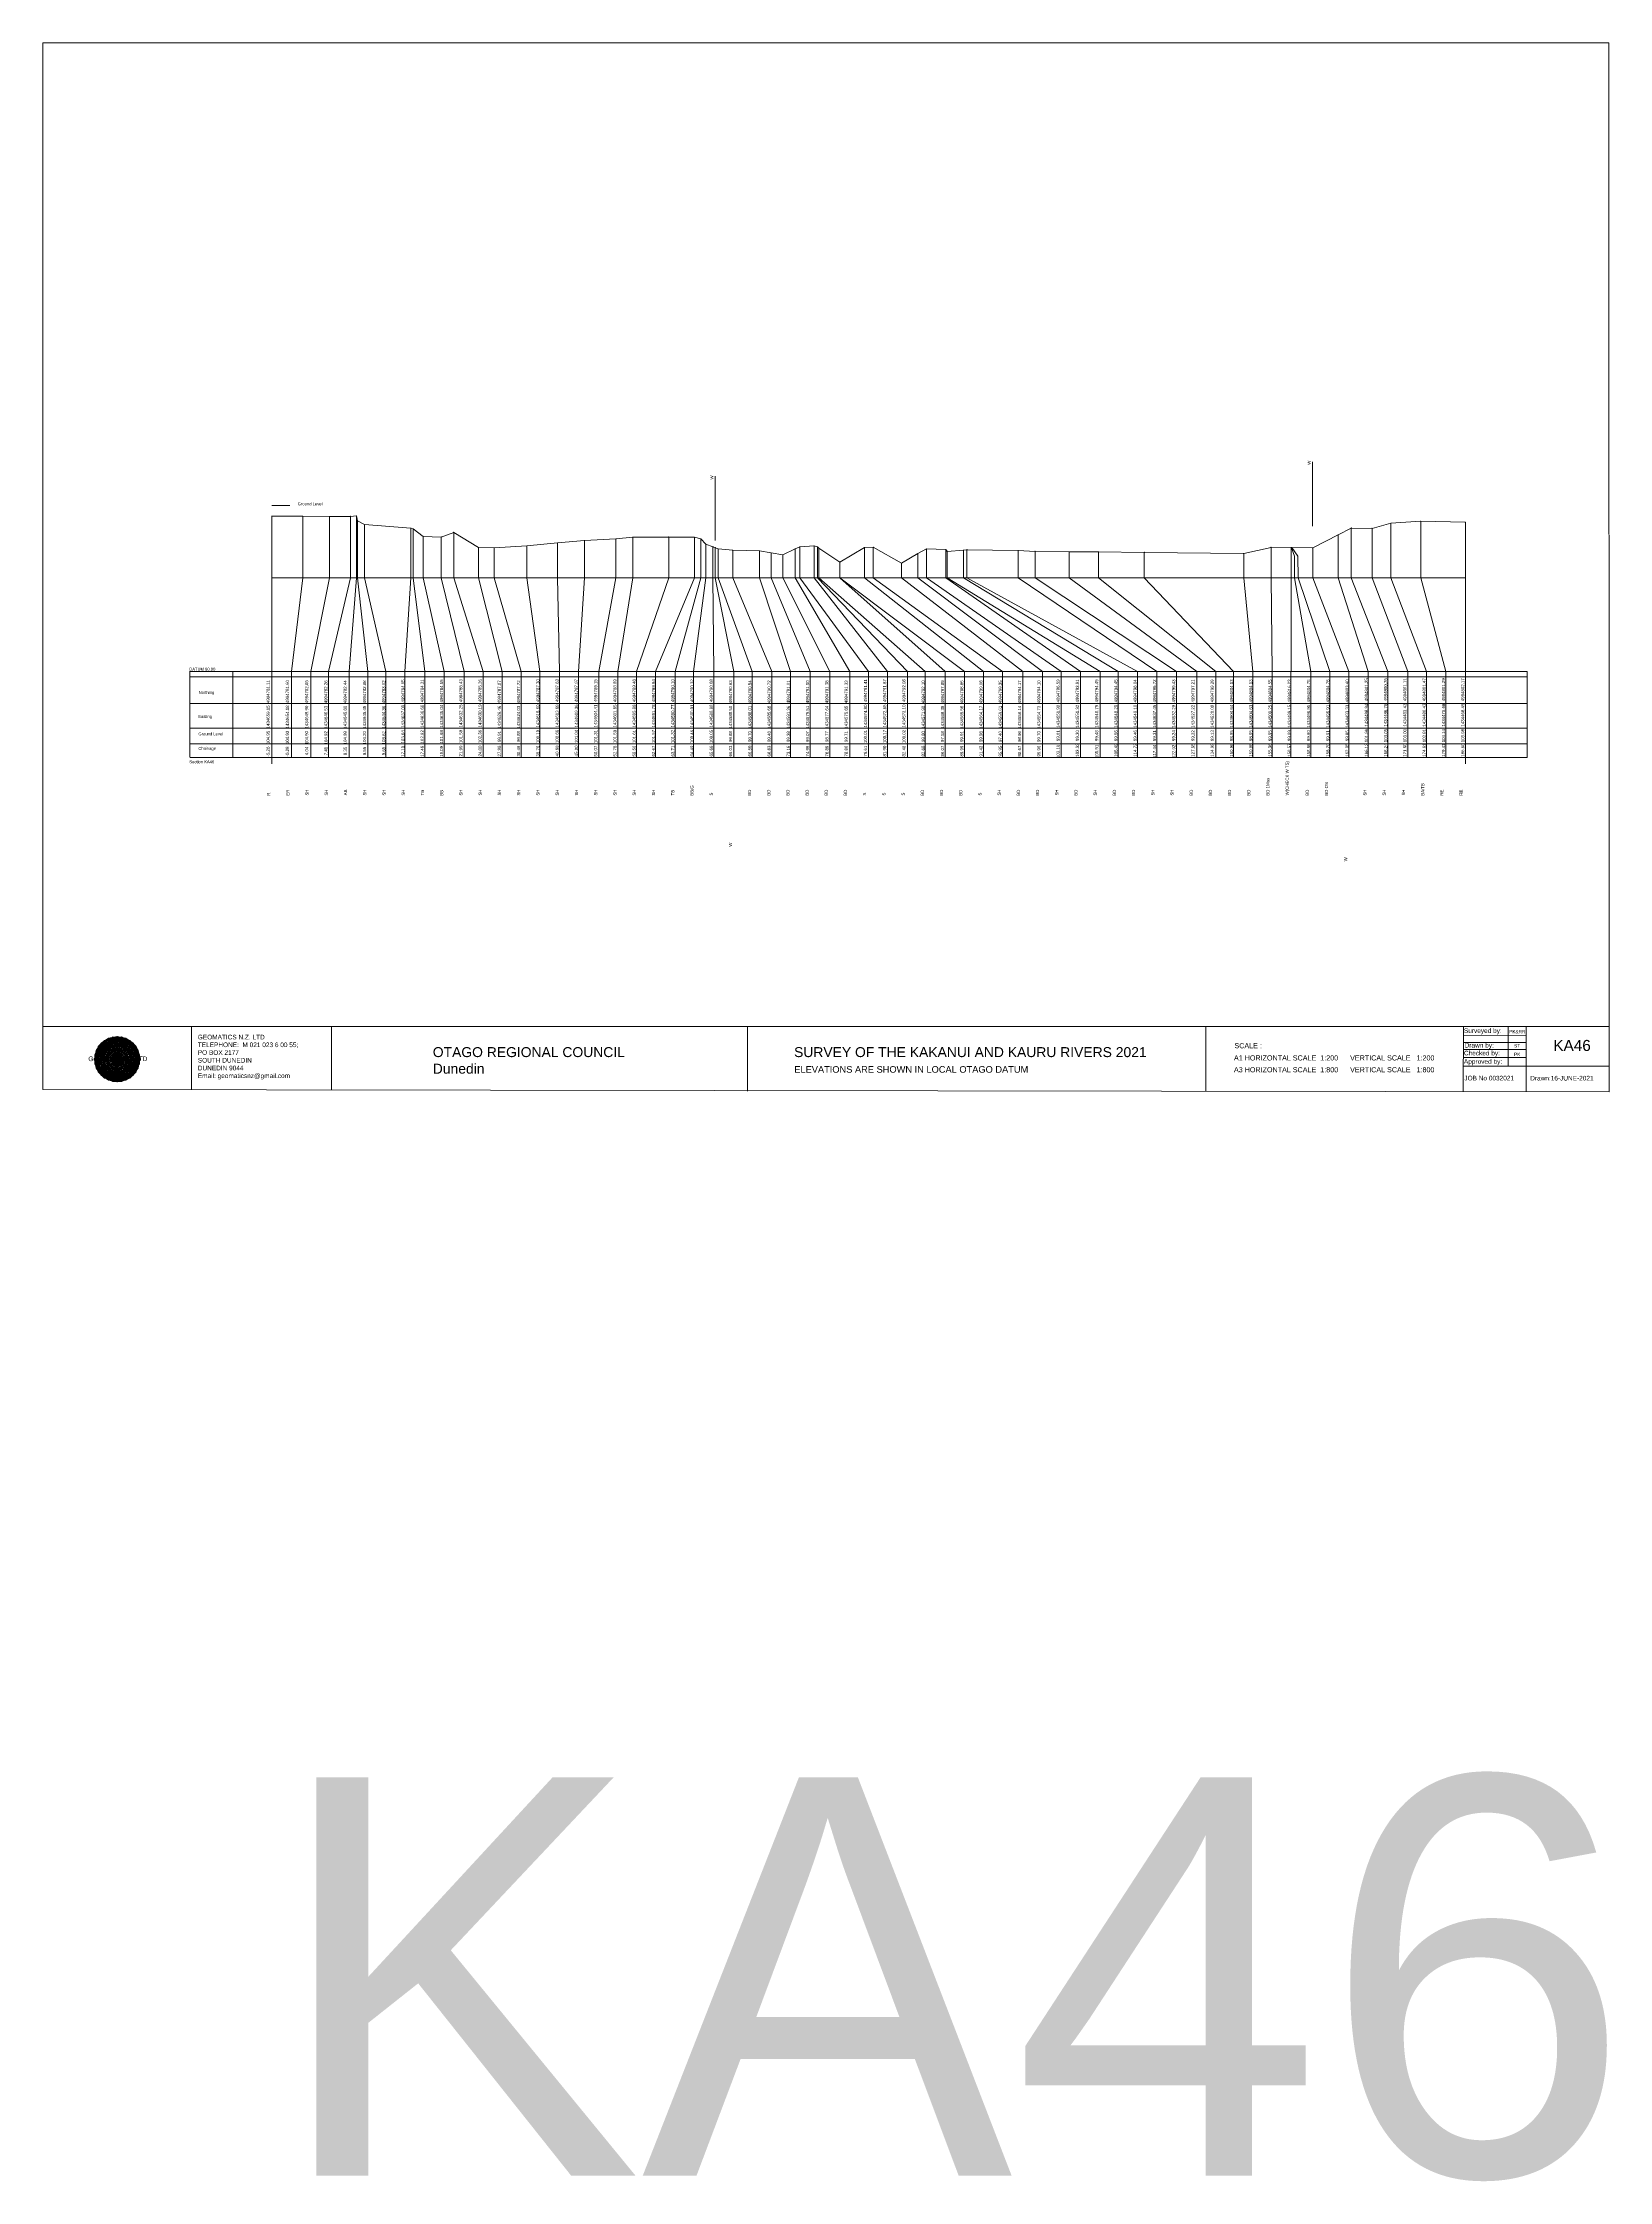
# Model space of a CAD drawing. Header units: millimetres. Extents: x -4102225 to 11595281, y -18031110 to 2258209.
# Drawn here: x 9457940 to 9709717, y -162580 to 181022 of the extents above; entities that cross this region are included whole.
import ezdxf

# ---------------------------------------------------------------- set-up
doc = ezdxf.new("R2010")
doc.units = ezdxf.units.MM
doc.header["$PDMODE"] = 35
doc.header["$PDSIZE"] = 20
doc.layers.get('0').update_dxf_attribs({"lineweight": 0})
doc.layers.add('geo', color=7, linetype='Continuous', lineweight=0)
doc.styles.get("Standard").update_dxf_attribs({"font": 'arial.ttf'})

# ---------------------------------------------------------------- blocks, each defined once
blk = doc.blocks.new('Geomatics_Circle_SPT')
at = {"layer": 'geo', "color": 2, "linetype": 'Continuous', "lineweight": 0}
for p, q in [((0, 25.2), (-25.2, 0)), ((-24.7, 4.9), (-4.9, 24.7)), ((-24.7, -4.9), (4.9, 24.7)), ((-4.9, 24.7), (24.7, -4.9)), ((25.2, 0), (0, 25.2)), ((4.9, 24.7), (24.7, 4.9)), ((4.9, -24.7), (-24.7, 4.9)), ((-24.7, 0), (0, -24.7)), ((-9.7, 23.3), (-23.3, 9.6)), ((9.7, 23.3), (-23.3, -9.7)), ((-23.3, 9.7), (9.7, -23.3)), ((-21, 14), (-14, 21)), ((-21, -14), (14, 21)), ((14, -21), (-21, 14)), ((0, 0), (-17.8, 17.8)), ((0, 0), (-17.8, -17.8)), ((-14, 21), (21, -14)), ((21, 14), (-14, -21)), ((23.3, -9.7), (-9.7, 23.3)), ((-9.7, -23.3), (23.3, 9.7)), ((24.7, 4.9), (-4.9, -24.7)), ((0, 0), (17.8, 17.8)), ((0, 0), (17.8, -17.8)), ((0, -24.8), (25.2, 0)), ((23.3, 9.7), (9.7, 23.3)), ((14, 21), (21, 14)), ((17.8, 18.1), (17.8, 18.1)), ((-4.9, -24.7), (-24.7, -4.9)), ((-23.3, -9.7), (-9.7, -23.3)), ((-14, -21), (-21, -14)), ((-17.8, -17.8), (-17.8, -17.8)), ((24.7, -4.9), (4.9, -24.7)), ((9.7, -23.3), (23.3, -9.7)), ((21, -14), (14, -21)), ((18.1, -17.8), (18.1, -17.8)), ((4.9, -24.7), (4.9, -24.7))]:
    blk.add_line(p, q, dxfattribs=at)
at = {"layer": 'geo', "color": 1, "linetype": 'Continuous', "lineweight": 0}
for p, q in [((-4.9, 24.8), (-24.7, -4.9)), ((4.9, 24.7), (-24.7, 4.9)), ((-23.3, 9.7), (0, 25.2)), ((-23.3, -9.6), (0, 25.2)), ((4.9, 24.8), (-21, -14)), ((-4.9, 24.7), (-21, 14)), ((4.9, 24.7), (-14, 21)), ((-4.9, 24.7), (-14, -20.9)), ((-9.7, 23.3), (0, 25.2)), ((-9.7, -23.3), (0, 25.2)), ((0, 0), (-4.9, 24.7)), ((-4.9, 24.7), (-4.9, 24.7)), ((21, -14), (-4.9, 24.7)), ((24.8, 4.9), (-4.9, 24.7)), ((14, 21), (-4.9, 24.7)), ((-0.2, 25.1), (-0.2, 25.1)), ((0, 25.2), (9.7, -23.3)), ((0, 25.2), (23.3, -9.7)), ((0, 25.2), (23.3, 9.7)), ((0, 25.2), (9.7, 23.3)), ((0, 0), (4.9, 24.7)), ((21, 14), (4.9, 24.8)), ((14, -21), (4.9, 24.7)), ((24.7, -4.9), (4.9, 24.7)), ((4.9, 24.7), (4.9, 24.7)), ((-25.2, 0), (9.7, 23.3)), ((-25.2, 0), (-9.6, 23.3)), ((-25.2, 0), (23.3, 9.7)), ((-25.2, 0), (-23.3, 9.7)), ((-23.3, -9.7), (-25.2, 0)), ((-9.6, -23.3), (-25.2, 0)), ((9.7, -23.3), (-25.2, 0)), ((14, 21), (-24.7, -4.9)), ((-14, 21), (-24.7, 4.9)), ((21, 14), (-24.7, 4.9)), ((-21, 14), (-24.7, -4.9)), ((0, 0), (-24.7, 4.9)), ((-24.7, 4.9), (-21, -14)), ((-24.7, 4.9), (-4.9, -24.7)), ((-24.7, 4.9), (14, -21)), ((-24.7, 4.9), (-24.7, 4.9)), ((0, 0), (-24.7, -4.9)), ((-23.3, -9.6), (17.8, 17.8)), ((-23.3, 9.7), (-17.8, 17.9)), ((-23.3, -9.6), (-17.8, 17.9)), ((-23.3, 9.7), (17.8, 17.8)), ((-17.8, -17.8), (-23.3, 9.7)), ((0, -25.2), (-23.3, 9.7)), ((-23.3, 9.7), (17.8, -17.8)), ((-23.3, 9.7), (25.2, 0)), ((-23.3, 9.4), (-23.3, 9.4)), ((-23.3, -9.7), (25.2, 0)), ((14, 21), (-21, 14)), ((-14, 21), (-21, -14)), ((0, 0), (-21, 14)), ((-21, 14), (-14, -21)), ((-21, 14), (4.9, -24.7)), ((-21, 14), (-21, 14)), ((24.7, 4.9), (-21, 14)), ((0, 0), (-21, -14)), ((-17.9, 17.6), (-17.9, 17.6)), ((-17.8, 17.8), (9.7, 23.3)), ((-17.8, 17.8), (-9.6, 23.3)), ((-17.8, -17.8), (9.7, 23.3)), ((-17.8, -17.8), (-9.7, 23.3)), ((-9.7, -23.3), (-17.8, 17.8)), ((-17.8, 17.8), (9.7, -23.3)), ((-17.8, 17.8), (23.3, -9.6)), ((-17.8, 17.8), (23.3, 9.7)), ((-17.8, -17.8), (23.3, 9.7)), ((0, 0), (-14, 21)), ((-14, 21), (-4.9, -24.7)), ((-14, 21), (-14, 21)), ((24.7, -4.9), (-14, 21)), ((21, 14), (-14, 21)), ((-14, -21), (24.7, 4.9)), ((0, 0), (-14, -21)), ((-9.8, 23.1), (-9.8, 23.1)), ((-9.7, 23.3), (0, -25.2)), ((-9.6, 23.3), (17.8, -17.8)), ((-9.6, 23.3), (25.2, 0)), ((-9.6, 23.3), (17.8, 17.8)), ((-9.6, -23.3), (17.8, 17.9)), ((25.2, 0), (-9.6, -23.3)), ((-4.9, -24.7), (21, 14)), ((0, 0), (-4.9, -24.7)), ((0, -25.2), (9.7, 23.3)), ((0, 0), (14, 21)), ((0, 0), (21, 14)), ((23.3, 9.7), (0, -25.2)), ((0, 0), (24.8, 4.9)), ((0, 0), (4.9, -24.7)), ((0, 0), (14, -21)), ((0, 0), (21, -14)), ((0, 0), (24.8, -4.9)), ((4.9, -24.7), (14, 21)), ((4.9, -24.7), (24.7, 4.9)), ((9.4, 23.3), (9.4, 23.3)), ((9.7, 23.3), (17.8, -17.8)), ((9.7, 23.3), (25.2, 0)), ((9.7, 23.3), (17.8, 17.9)), ((17.8, 17.8), (9.7, -23.3)), ((25.2, 0), (9.7, -23.3)), ((21, -14), (14, 21)), ((24.7, 4.9), (14, 21)), ((14, 21), (14, 21)), ((14, -21), (21, 14)), ((17.6, 17.9), (17.6, 17.9)), ((17.8, 17.8), (23.3, -9.7)), ((17.8, 17.8), (23.3, 9.7)), ((23.3, 9.7), (17.8, -17.8)), ((24.7, -4.9), (21, 14)), ((21, 14), (21, 14)), ((21, -14), (24.7, 4.9)), ((23.1, 9.8), (23.1, 9.8)), ((23.3, 9.7), (25.2, 0)), ((25.2, 0), (23.3, -9.6)), ((24.7, 4.9), (24.7, 4.9)), ((25.1, 0.2), (25.1, 0.2)), ((-25.2, 0), (23.3, -9.7)), ((-25.1, -0.2), (-25.1, -0.2)), ((-24.7, -4.9), (-24.7, -4.9)), ((-24.7, -4.9), (-14, -21)), ((-24.7, -4.9), (4.9, -24.7)), ((-24.7, -4.9), (21, -14)), ((-17.8, -17.8), (-23.3, -9.7)), ((0, -25.2), (-23.3, -9.6)), ((17.8, -17.8), (-23.3, -9.6)), ((-23.1, -9.8), (-23.1, -9.8)), ((-21, -14), (24.7, -4.9)), ((-21, -14), (-21, -14)), ((-21, -14), (-4.9, -24.7)), ((-21, -14), (14, -21)), ((23.3, -9.7), (-17.8, -17.8)), ((-9.6, -23.3), (-17.8, -17.8)), ((9.7, -23.3), (-17.8, -17.8)), ((-17.6, -17.9), (-17.6, -17.9)), ((-14, -21), (21, -14)), ((-14, -21), (-14, -21)), ((-14, -21), (4.9, -24.7)), ((17.8, -17.8), (-9.7, -23.3)), ((0, -25.2), (-9.7, -23.3)), ((-9.4, -23.3), (-9.4, -23.3)), ((-4.9, -24.7), (24.7, -4.9)), ((-4.9, -24.7), (14, -21)), ((23.3, -9.6), (0, -25.2)), ((9.7, -23.3), (0, -25.2)), ((4.9, -24.7), (21, -14)), ((17.8, -17.8), (9.7, -23.3)), ((9.8, -23.1), (9.8, -23.1)), ((14, -21), (24.7, -4.9)), ((14, -21), (14, -21)), ((23.3, -9.6), (17.8, -17.8)), ((17.9, -17.6), (17.9, -17.6)), ((21, -14), (21, -14)), ((23.3, -9.4), (23.3, -9.4)), ((24.7, -4.9), (24.7, -4.9)), ((-4.9, -24.7), (-4.9, -24.7)), ((0.2, -25.1), (0.2, -25.1)), ((4.9, -24.7), (4.9, -24.7))]:
    blk.add_line(p, q, dxfattribs=at)
at = {"layer": 'geo', "color": 114, "linetype": 'Continuous', "lineweight": 0}
for p, q in [((-20.9, 14), (4.9, 24.7)), ((0, 25.2), (-17.8, 17.8)), ((-14, 21), (-4.9, 24.7)), ((-4.9, 24.7), (14, -21)), ((17.8, -17.8), (0, 25.2)), ((4.9, 24.7), (21, -14)), ((17.9, 17.8), (-25.2, 0)), ((-24.7, 4.9), (14, 21)), ((-24.7, -4.9), (21, 14)), ((-14, -21), (-24.7, 4.9)), ((9.7, 23.3), (-23.3, 9.7)), ((0, 0), (-23.3, 9.7)), ((-23.3, 9.7), (-9.7, -23.3)), ((0, 0), (-23.3, -9.7)), ((-4.9, -24.7), (-21, 14)), ((24.8, 4.9), (-20.9, -14)), ((-17.8, 17.8), (0, -25.2)), ((4.9, -24.7), (-14, 21)), ((0, 0), (-9.7, 23.3)), ((0, 0), (-9.7, -23.3)), ((0, 0), (9.7, 23.3)), ((0, 0), (23.3, 9.7)), ((0, 0), (9.7, -23.3)), ((0, 0), (23.3, -9.7)), ((23.3, -9.7), (9.7, 23.3)), ((14, 21), (24.7, -4.9)), ((25.2, 0), (17.8, 17.8)), ((21, 14), (24.7, 4.9)), ((-25.2, 0), (-17.8, -17.8)), ((-21, -14), (-24.7, -4.9)), ((-17.8, -17.8), (25.2, 0)), ((24.8, -4.9), (-14, -21)), ((-9.6, -23.3), (23.3, -9.7)), ((21, -14), (-4.9, -24.8)), ((0, -25.2), (17.9, -17.8)), ((14, -21), (4.9, -24.8))]:
    blk.add_line(p, q, dxfattribs=at)
at = {"layer": 'geo', "color": 250, "linetype": 'Continuous', "lineweight": 0}
for p, q in [((-4.9, 24.7), (4.9, 24.7)), ((-4.9, 24.7), (-4.9, -24.7)), ((0, 0), (0, 25.2)), ((4.9, 24.7), (4.9, -24.7)), ((0, 0), (-25.2, 0)), ((24.7, 4.9), (-24.7, 4.9)), ((-24.7, 4.9), (-24.7, -4.9)), ((-23.3, 9.7), (23.3, 9.7)), ((-23.3, 9.7), (-23.3, 9.7)), ((-23.3, -9.7), (-23.3, 9.7)), ((21, 14), (-21, 14)), ((-21, 14), (-21, -14)), ((-17.8, 17.8), (17.8, 17.8)), ((-17.8, -17.8), (-17.8, 17.8)), ((-14, 21), (-14, 21)), ((14, 21), (-14, 21)), ((-14, 20.9), (-14, -21)), ((-9.7, 23.3), (9.7, 23.3)), ((-9.7, -23.3), (-9.7, 23.3)), ((0, 0), (0, -25.2)), ((0, 0), (25.2, 0)), ((9.7, -23.3), (9.7, 23.3)), ((14, 21), (14, -21)), ((17.8, -17.8), (17.8, 17.8)), ((21, 14), (21, 14)), ((21, -14), (21, 14)), ((23.3, 9.7), (23.3, -9.7)), ((24.7, 4.9), (24.7, 4.9)), ((24.7, -4.9), (24.7, 4.9)), ((-24.7, -4.9), (24.7, -4.9)), ((23.3, -9.7), (-23.3, -9.7)), ((-21, -14), (21, -14)), ((17.8, -17.8), (-17.8, -17.8)), ((-14, -21), (14, -21)), ((9.7, -23.3), (-9.7, -23.3)), ((-4.9, -24.7), (4.9, -24.7))]:
    blk.add_line(p, q, dxfattribs=at)
blk = doc.blocks.new('GeomaticsNZ TITLE BLOCK')
at = {"color": 7, "linetype": 'Continuous', "lineweight": 0}
for p, q in [((0, 94.9), (0, 1579.2)), ((0, 1579.2), (2363.4, 1579.2)), ((2363.4, 1579.2), (2364, 94.9)), ((2364, 94.9), (0, 94.9)), ((0, 94.9), (0, 0)), ((15.9, 94.9), (2364, 94.9)), ((224.3, 95.2), (224.3, -0.3)), ((2364, 94.9), (382.6, 94.9)), ((435.8, 95.2), (435.8, -0.7)), ((1063.4, 94.9), (1063.4, -2.4)), ((1755.4, 94.9), (1755.4, -2.6)), ((2143.9, 94.9), (2143.7, -3)), ((2143.9, 81.9), (2238.6, 81.7)), ((2143.9, 71), (2238.6, 71)), ((2211.5, 94.9), (2211.5, 36.1)), ((2238.6, 94.8), (2238.6, -3.2)), ((2364, -3.5), (2364, 94.9)), ((2143.6, 60.4), (2238.6, 60.4)), ((2143.8, 48.6), (2238.6, 48.6)), ((2143.8, 35.4), (2364, 35.3)), ((0, 0), (2364, -3.5))]:
    blk.add_line(p, q, dxfattribs=at)
at = {"color": 7, "linetype": 'Continuous', "lineweight": 0, "xscale": 1.36, "yscale": 1.36, "zscale": 1.36}
blk.add_blockref('Geomatics_Circle_SPT', (112.4, 45.7), dxfattribs=at)
at = {"color": 7, "linetype": 'Continuous', "lineweight": 0}
for s, p in [('PK&RR', (2213.2, 84.8)), ('ST', (2220.3, 63.6)), ('PK', (2220.4, 50.6))]:
    blk.add_text(s, height=5, dxfattribs=at).set_placement(p)
at = {"color": 7, "linetype": 'Continuous', "lineweight": 0, "attachment_point": 1}
for s, width, heights, insert, char_height in [('{\\C256;GEOMATICS N.Z. LTD                   \\PTELEPHONE:  M 021 023 6 00 55;\\PPO BOX 2177\\PSOUTH DUNEDIN\\PDUNEDIN 9044\\PEmail: geomaticsnz@gmail.com}', 3535.727, [94.7], (234, 82.7), 7), ('{\\C256;Surveyed by:}', 3535.727, [0], (2144.7, 92.4), 7), ('{\\C256;Drawn by:}', 3535.727, [0], (2145.8, 70.4), 7), ('{\\C256;Geomatics N.Z. LTD                   }', 125.079, [15.8], (68.8, 49.9), 7), ('{\\C256;OTAGO REGIONAL COUNCIL\\PDunedin}', 3535.727, [0], (588.6, 64), 15), ('{\\C256;SURVEY OF THE KAKANUI AND KAURU RIVERS 2021}', 3535.727, [0], (1133.8, 64), 15), ('{\\C256;ELEVATIONS ARE SHOWN IN LOCAL OTAGO DATUM}', 3535.727, [0], (1134.1, 35.4), 10), ('{\\C256;Approved by:}', 3535.727, [0], (2144.7, 45.9), 7), ('{\\C256;Checked by:}', 3535.727, [0], (2144.7, 58.6), 7), ('{\\C256;JOB No 0032021}', 3535.727, [0], (2145.3, 20.8), 7), ('{\\C256;Drawn:16-JUNE-2021}', 3535.727, [0], (2244.7, 20.7), 7)]:
    blk.add_mtext_dynamic_manual_height_columns(s, width=width, gutter_width=159, heights=heights, dxfattribs=dict(at, insert=insert, char_height=char_height))

msp = doc.modelspace()

# ---------------------------------------------------------------- linework, layer by layer
at = {"lineweight": 0}
for p, q in [((9662029, 103326), (9662029, 113685)), ((9566027, 101028), (9566027, 111387)), ((9481565, 80000), (9481565, 66303)), ((9488467, 80000), (9488467, 66176)), ((9481565, 68372), (9696513, 68372)), ((9481565, 66176), (9696513, 66176))]:
    msp.add_line(p, q, dxfattribs=at)
at = {"color": 1, "lineweight": 0}
msp.add_line((9494737, 106695), (9497644, 106695), dxfattribs=at)
at = {"color": 7, "lineweight": 0}
for p, q in [((9494737, 104952), (9494737, 65185)), ((9686597, 103982), (9686597, 65185)), ((9499725, 95060), (9497936, 80000)), ((9504036, 95060), (9501036, 80000)), ((9507411, 95060), (9503877, 80000)), ((9508353, 95060), (9507178, 80000)), ((9508553, 95060), (9510192, 80000)), ((9509651, 95060), (9513062, 80000)), ((9517097, 95060), (9516162, 80000)), ((9517457, 95060), (9519376, 80000)), ((9519095, 95060), (9522447, 80000)), ((9521990, 95060), (9525662, 80000)), ((9523996, 95060), (9528704, 80000)), ((9527982, 95060), (9531775, 80000)), ((9530492, 95060), (9534846, 80000)), ((9535762, 95060), (9537846, 80000)), ((9540676, 95060), (9540975, 80000)), ((9545000, 95060), (9544037, 80000)), ((9550068, 95060), (9547293, 80000)), ((9552763, 95060), (9550345, 80000)), ((9558557, 95060), (9553389, 80000)), ((9562672, 95060), (9556423, 80000)), ((9563709, 95060), (9559582, 80000)), ((9564489, 95060), (9562544, 80000)), ((9565658, 95060), (9565811, 80000)), ((9566027, 95060), (9569022, 80000)), ((9566501, 95060), (9571935, 80000)), ((9568834, 95060), (9575116, 80000)), ((9573155, 95060), (9578148, 80000)), ((9574990, 95060), (9581270, 80000)), ((9576892, 95060), (9584451, 80000)), ((9578861, 95060), (9587664, 80000)), ((9579615, 95060), (9590649, 80000)), ((9581904, 95060), (9593712, 80000)), ((9582476, 95060), (9596929, 80000)), ((9582677, 95060), (9599759, 80000)), ((9586068, 95060), (9602981, 80000)), ((9586068, 95060), (9606095, 80000)), ((9589991, 95060), (9609131, 80000)), ((9591419, 95060), (9612206, 80000)), ((9595949, 95060), (9615491, 80000)), ((9598573, 95060), (9618618, 80000)), ((9599963, 95060), (9621628, 80000)), ((9603102, 95060), (9624707, 80000)), ((9603325, 95060), (9627915, 80000)), ((9605906, 95060), (9630768, 80000)), ((9606487, 95060), (9633913, 80000)), ((9614720, 95060), (9636987, 80000)), ((9617435, 95060), (9640169, 80000)), ((9622916, 95060), (9643446, 80000)), ((9627646, 95060), (9646460, 80000)), ((9634992, 95060), (9649332, 80000)), ((9650960, 95060), (9652441, 80000)), ((9655356, 95060), (9655517, 80000)), ((9658575, 95060), (9658575, 80000)), ((9659137, 95060), (9661772, 80000)), ((9662050, 95060), (9667886, 80000)), ((9666135, 95060), (9670990, 80000)), ((9668244, 95060), (9674150, 80000)), ((9671602, 95060), (9677360, 80000)), ((9674613, 95060), (9680330, 80000)), ((9679413, 95060), (9683445, 80000)), ((9481565, 80000), (9696513, 80000)), ((9481565, 79154), (9696513, 79154)), ((9497936, 66176), (9497936, 80000)), ((9497936, 80000), (9497936, 66176)), ((9501036, 80000), (9501036, 66176)), ((9503877, 80000), (9503877, 66176)), ((9507178, 80000), (9507178, 66176)), ((9510192, 80000), (9510192, 66176)), ((9513062, 80000), (9513062, 66176)), ((9516162, 80000), (9516162, 66176)), ((9519376, 80000), (9519376, 66176)), ((9522447, 80000), (9522447, 66176)), ((9525662, 80000), (9525662, 66176)), ((9528704, 80000), (9528704, 66176)), ((9531775, 80000), (9531775, 66176)), ((9534846, 80000), (9534846, 66176)), ((9537846, 80000), (9537846, 66176)), ((9540975, 80000), (9540975, 66176)), ((9544037, 80000), (9544037, 66176)), ((9547293, 80000), (9547293, 66176)), ((9550345, 80000), (9550345, 66176)), ((9553389, 80000), (9553389, 66176)), ((9556423, 80000), (9556423, 66176)), ((9559582, 80000), (9559582, 66176)), ((9562544, 80000), (9562544, 66176)), ((9565811, 80000), (9565811, 66176)), ((9569022, 80000), (9569022, 66176)), ((9571935, 80000), (9571935, 66176)), ((9575116, 80000), (9575116, 66176)), ((9578148, 80000), (9578148, 66176)), ((9581270, 80000), (9581270, 66176)), ((9584451, 80000), (9584451, 66176)), ((9587664, 80000), (9587664, 66176)), ((9590649, 80000), (9590649, 66176)), ((9593712, 80000), (9593712, 66176)), ((9596929, 80000), (9596929, 66176)), ((9599759, 80000), (9599759, 66176)), ((9602981, 80000), (9602981, 66176)), ((9606095, 80000), (9606095, 66176)), ((9609131, 80000), (9609131, 66176)), ((9612206, 80000), (9612206, 66176)), ((9615491, 80000), (9615491, 66176)), ((9618618, 80000), (9618618, 66176)), ((9621628, 80000), (9621628, 66176)), ((9624707, 80000), (9624707, 66176)), ((9627915, 80000), (9627915, 66176)), ((9630768, 80000), (9630768, 66176)), ((9633913, 80000), (9633913, 66176)), ((9636987, 80000), (9636987, 66176)), ((9640169, 80000), (9640169, 66176)), ((9643446, 80000), (9643446, 66176)), ((9646460, 80000), (9646460, 66176)), ((9649332, 80000), (9649332, 66176)), ((9652441, 80000), (9652441, 66176)), ((9655517, 80000), (9655517, 66176)), ((9658557, 80000), (9658557, 66176)), ((9661772, 80000), (9661772, 66176)), ((9664798, 80000), (9664798, 66176)), ((9667886, 80000), (9667886, 66176)), ((9670990, 80000), (9670990, 66176)), ((9674150, 80000), (9674150, 66176)), ((9677360, 80000), (9677360, 66176)), ((9680330, 80000), (9680330, 66176)), ((9683445, 80000), (9683445, 66176)), ((9696513, 80000), (9696513, 66176)), ((9481565, 74831), (9696513, 74831)), ((9481565, 70886), (9696513, 70886))]:
    msp.add_line(p, q, dxfattribs=at)
at = {"linetype": 'Continuous', "lineweight": 0}
for p, q in [((9499725, 104932), (9499725, 95060)), ((9504036, 104902), (9504036, 95060)), ((9674613, 103812), (9674613, 95060)), ((9679413, 104142), (9679413, 95060)), ((9535762, 100190), (9535762, 95060)), ((9540676, 100660), (9540676, 95060)), ((9545000, 101039), (9545000, 95060)), ((9550068, 101309), (9550068, 95060)), ((9552763, 101589), (9552763, 95060)), ((9578861, 99708), (9578861, 95060)), ((9579615, 100007), (9579615, 95060)), ((9581904, 100167), (9581904, 95060)), ((9582476, 100017), (9582476, 95060)), ((9582677, 99797), (9582677, 95060)), ((9589991, 99907), (9589991, 95060)), ((9591419, 99977), (9591419, 95060)), ((9599963, 99696), (9599963, 95060)), ((9655356, 99947), (9655356, 95060)), ((9658575, 99892), (9658575, 95060)), ((9662050, 99853), (9662050, 95060)), ((9666135, 101963), (9666135, 95060)), ((9668244, 103053), (9668244, 95060)), ((9671602, 103003), (9671602, 95060)), ((9573155, 99378), (9573155, 95060)), ((9574990, 99068), (9574990, 95060)), ((9576892, 98768), (9576892, 95060)), ((9586068, 97577), (9586068, 95060)), ((9595949, 97400), (9595949, 95060)), ((9598573, 98956), (9598573, 95060)), ((9603102, 99606), (9603102, 95060)), ((9603325, 99296), (9603325, 95060)), ((9605906, 99476), (9605906, 95060)), ((9606487, 99556), (9606487, 95060)), ((9614720, 99456), (9614720, 95060)), ((9617435, 99305), (9617435, 95060)), ((9622916, 99235), (9622916, 95060)), ((9627646, 99215), (9627646, 95060)), ((9634992, 99134), (9634992, 95060)), ((9650960, 98952), (9650960, 95060)), ((9494737, 95060), (9686597, 95060)), ((9659742, 95060), (9664798, 80000)), ((9660162, 95060), (9660162, 95060))]:
    msp.add_line(p, q, dxfattribs=at)
at = {"color": 7, "linetype": 'Continuous', "lineweight": 0}
for p, q in [((9507411, 104921), (9507411, 95060)), ((9508353, 104991), (9508353, 95060)), ((9508553, 104201), (9508553, 95060)), ((9509651, 103621), (9509651, 95060)), ((9517097, 103041), (9517097, 95060)), ((9517457, 102921), (9517457, 95060)), ((9519095, 101681), (9519095, 95060)), ((9521990, 101591), (9521990, 95060)), ((9523996, 102360), (9523996, 95060)), ((9527982, 99910), (9527982, 95060)), ((9530492, 99880), (9530492, 95060)), ((9558557, 101589), (9558557, 95060)), ((9562672, 101568), (9562672, 95060)), ((9563709, 101316), (9563709, 95060)), ((9564489, 100458), (9564489, 95060)), ((9565658, 100048), (9565658, 95060)), ((9566027, 99878), (9566027, 95060)), ((9566501, 99698), (9566501, 95060)), ((9568834, 99478), (9568834, 95060))]:
    msp.add_line(p, q, dxfattribs=at)
at = {"color": 1, "linetype": 'Continuous', "lineweight": 0}
msp.add_lwpolyline([(9494737, 104952), (9499725, 104932), (9504036, 104902), (9507411, 104921), (9508353, 104991), (9508553, 104201), (9509651, 103621), (9517097, 103041), (9517457, 102921), (9519095, 101681), (9521990, 101591), (9523996, 102360), (9527982, 99910), (9530492, 99880), (9535762, 100190), (9540676, 100660), (9545000, 101039), (9550068, 101309), (9552763, 101589), (9558557, 101589), (9562672, 101568), (9563707, 101318), (9564489, 100458), (9565658, 100048), (9566027, 99878), (9566501, 99698), (9568834, 99478), (9573155, 99378), (9574990, 99068), (9576892, 98768), (9578861, 99708), (9579615, 100007), (9581904, 100167), (9582476, 100017), (9582677, 99797), (9586068, 97577), (9589991, 99907), (9591419, 99977), (9595949, 97400), (9598573, 98956), (9599963, 99696), (9603102, 99606), (9603325, 99296), (9605906, 99476), (9606487, 99556), (9614720, 99456), (9617435, 99305), (9622916, 99235), (9627646, 99235), (9634992, 99134), (9650960, 98952), (9655356, 99947), (9658575, 99892), (9658698, 99905), (9662050, 99853), (9666135, 101963), (9668244, 103053), (9671602, 103003), (9674613, 103812), (9679413, 104142), (9686597, 103982)], dxfattribs=at)
at = {"linetype": 'Continuous', "lineweight": 0}
for points in [[(9658656, 99892), (9659137, 98527), (9659137, 95060)], [(9658698, 99905), (9659677, 98527), (9659742, 95060)]]:
    msp.add_lwpolyline(points, dxfattribs=at)
at = {"color": 7}
for p in [(9494737, 104952), (9499725, 104932), (9504036, 104902), (9507411, 104921), (9508353, 104991), (9508553, 104201), (9509651, 103621), (9674613, 103812), (9679413, 104142), (9686597, 103982), (9517457, 102921), (9519095, 101681), (9521990, 101591), (9523996, 102360), (9527982, 99910), (9530492, 99880), (9535762, 100190), (9540676, 100660), (9545000, 101039), (9550068, 101309), (9552763, 101589), (9558557, 101609), (9562672, 101568), (9563707, 101318), (9564489, 100458), (9565658, 100048), (9566501, 99698), (9578861, 99708), (9579615, 100007), (9581904, 100167), (9582476, 100017), (9582677, 99797), (9589991, 99907), (9591419, 99977), (9599963, 99696), (9655356, 99947), (9658575, 99892), (9658656, 99899), (9658698, 99905), (9662050, 99853), (9666135, 101963), (9668244, 103053), (9671602, 103003), (9568834, 99478), (9573155, 99378), (9574990, 99068), (9576892, 98768), (9586068, 97577), (9595949, 97400), (9598573, 98956), (9603102, 99606), (9603325, 99296), (9605906, 99476), (9606487, 99556), (9614720, 99456), (9617435, 99305), (9622916, 99235), (9627646, 99215), (9634992, 99134), (9650960, 98952), (9650963, 98952)]:
    msp.add_point(p, dxfattribs=at)
at = {"linetype": 'Continuous', "lineweight": 0}
msp.add_point((9517097, 103041), dxfattribs=at)
at = {"color": 2}
msp.add_point((9566027, 99878), dxfattribs=at)
at = {"lineweight": 0}
msp.add_point((9481565, 80000), dxfattribs=at)
msp.add_point((9481565, 80000), dxfattribs=at)

# ---------------------------------------------------------------- block references
at = {"color": 7, "lineweight": 0, "xscale": 106.5053773992074, "yscale": 106.5053773992074, "zscale": 106.5053773992074}
msp.add_blockref('GeomaticsNZ TITLE BLOCK', (9457940, 12825), dxfattribs=at)

# ---------------------------------------------------------------- texts
at = {"lineweight": 0}
for s, height, p in [('Ground Level', 473.07, (9498930, 106695)), ('DATUM 80.00', 473.07, (9481498, 80136)), ('Northing', 473.1, (9483009, 76387)), ('Easting', 473.1, (9482940, 72528)), ('Ground Level', 473.07, (9482957, 69739)), ('Section KA46', 473.07, (9481498, 65258)), ('Chainage', 473.1, (9482960, 67414))]:
    msp.add_text(s, height=height, dxfattribs=at).set_placement(p)
at = {"color": 7, "lineweight": 0}
for s, p in [(' -5.26  104.95  1434659.15  4994781.11', (9494406, 66154)), (' -0.28  104.93  1434654.18  4994781.60', (9497503, 66154)), ('  4.04  104.90  1434649.90  4994782.06', (9500600, 66167)), ('  7.41  104.92  1434646.53  4994782.26', (9503697, 66143)), ('  8.35  104.99  1434645.60  4994782.44', (9506794, 66147)), ('  8.55  104.20  1434645.45  4994782.88', (9509891, 66147)), ('  9.65  103.62  1434644.36  4994783.02', (9512988, 66147)), (' 17.10  103.04  1434637.00  4994784.15', (9516085, 66100)), (' 17.46  102.92  1434636.66  4994784.31', (9519182, 66100)), (' 19.09  101.68  1434635.04  4994784.55', (9522279, 66100)), (' 21.99  101.59  1434632.25  4994785.43', (9525375, 66155)), (' 24.00  102.36  1434630.19  4994785.26', (9528472, 66155)), (' 27.98   99.91  1434626.46  4994787.07', (9531569, 66155)), (' 30.49   99.88  1434624.03  4994787.72', (9534666, 66146)), (' 35.76  100.19  1434618.60  4994787.30', (9537763, 66146)), (' 40.68  100.66  1434613.68  4994787.63', (9540860, 66167)), (' 45.00  101.04  1434609.36  4994787.97', (9543957, 66167)), (' 50.07  101.31  1434604.41  4994789.15', (9547054, 66147)), (' 52.76  101.59  1434601.65  4994788.89', (9550151, 66147)), (' 58.56  101.61  1434595.88  4994789.46', (9553248, 66147)), (' 62.67  101.57  1434591.78  4994789.84', (9556345, 66149)), (' 63.71  101.32  1434590.77  4994790.10', (9559442, 66149)), (' 64.49  100.46  1434590.01  4994790.32', (9562539, 66149)), (' 65.66  100.05  1434588.88  4994790.68', (9565636, 66149)), (' 66.03   99.88  1434588.50  4994790.63', (9568733, 66149)), (' 66.50   99.70  1434588.01  4994790.54', (9571830, 66149)), (' 68.83   99.48  1434585.68  4994790.72', (9574927, 66149)), (' 73.16   99.38  1434581.36  4994791.01', (9578024, 66143)), (' 74.99   99.07  1434579.51  4994791.00', (9581121, 66143)), (' 76.89   98.77  1434577.64  4994791.38', (9584218, 66143)), (' 78.86   99.71  1434575.65  4994791.33', (9587315, 66143)), (' 79.61  100.01  1434574.90  4994791.41', (9590411, 66143)), (' 81.90  100.17  1434572.65  4994791.87', (9593508, 66147)), (' 82.48  100.02  1434572.10  4994792.08', (9596605, 66147)), (' 82.68   99.80  1434571.90  4994792.10', (9599702, 66147)), (' 86.07   97.58  1434569.39  4994797.89', (9602799, 66147)), (' 89.99   99.91  1434565.58  4994798.85', (9605896, 66147)), (' 91.42   99.98  1434564.17  4994799.08', (9608993, 66147)), (' 95.95   97.40  1434559.61  4994799.35', (9612090, 66147)), (' 98.57   98.96  1434556.14  4994794.17', (9615187, 66147)), (' 99.96   99.70  1434554.73  4994794.10', (9618284, 66147)), ('103.10   99.61  1434551.90  4994796.59', (9621381, 66100)), (' 103.32  99.30  1434551.32  4994793.91', (9624478, 66100)), ('105.91   99.48  1434548.79  4994794.49', (9627575, 66100)), (' 106.49  99.56  1434548.20  4994794.45', (9630672, 66100)), (' 114.72  99.46  1434540.10  4994796.04', (9633769, 66100)), ('117.44   99.31  1434537.45  4994796.72', (9636866, 66100)), ('122.92   99.24  1434532.29  4994799.43', (9639963, 66100)), (' 127.65  99.22  1434527.22  4994797.21', (9643060, 66100)), (' 134.99  99.13  1434520.08  4994799.29', (9646157, 66100)), (' 150.96  98.95  1434504.64  4994804.13', (9649254, 66100)), (' 150.96  98.95  1434504.63  4994804.13', (9652351, 66100)), (' 155.36  99.95  1434500.25  4994804.55', (9655448, 66100)), (' 158.57  99.89  1434499.15  4994816.23', (9658544, 66100)), (' 158.66  99.90  1434496.95  4994804.75', (9661641, 66100)), (' 158.70  99.91  1434496.91  4994804.76', (9664738, 66100)), (' 162.05  99.85  1434493.33  4994803.40', (9667835, 66100)), (' 166.13 101.96  1434488.94  4994801.25', (9670932, 66100)), (' 168.24 103.05  1434486.76  4994800.76', (9674029, 66100)), (' 171.60 103.00  1434483.42  4994801.11', (9677126, 66100)), (' 174.61 103.81  1434480.43  4994801.47', (9680223, 66100)), (' 179.41 104.14  1434475.58  4994801.29', (9683320, 66100)), (' 186.60 103.98  1434468.45  4994802.17', (9686417, 66100))]:
    msp.add_text(s, height=500, rotation=90, dxfattribs=at).set_placement(p)
at = {"color": 4}
for s, p in [('  W(CHECK W TS)', (9658198, 59706)), ('  BD 1Mos', (9655101, 59664)), ('  BD OS', (9664513, 59664)), ('  BA/TB', (9679979, 59664)), ('  R', (9494496, 59660)), ('  ER', (9497576, 59660)), ('  SH', (9500664, 59684)), ('  SH', (9503761, 59684)), ('  AB', (9506849, 59716)), ('  SH', (9509937, 59684)), ('  SH', (9513034, 59684)), ('  SH', (9516130, 59684)), ('  TB', (9519219, 59699)), ('  BB', (9522298, 59664)), ('  SH', (9525386, 59684)), ('  SH', (9528483, 59684)), ('  SH', (9531580, 59684)), ('  SH', (9534677, 59684)), ('  SH', (9537773, 59684)), ('  SH', (9540870, 59684)), ('  SH', (9543967, 59684)), ('  SH', (9547063, 59684)), ('  SH', (9550160, 59684)), ('  SH', (9553257, 59684)), ('  SH', (9556354, 59684)), ('  TB', (9559442, 59699)), ('  BB/G', (9562530, 59664)), ('  S', (9565627, 59684)), ('  BD', (9571795, 59664)), ('  BD', (9574874, 59664)), ('  BD', (9577954, 59664)), ('  BD', (9581034, 59664)), ('  BD', (9584113, 59664)), ('  BD', (9587193, 59664)), ('  S', (9590281, 59684)), ('  S', (9593378, 59684)), ('  S', (9596475, 59684)), ('  BD', (9599563, 59664)), ('  BD', (9602643, 59664)), ('  BD', (9605722, 59664)), ('  S', (9608810, 59684)), ('  SH', (9611907, 59684)), ('  BD', (9614995, 59664)), ('  BD', (9618075, 59664)), ('  SH', (9621163, 59684)), ('  BD', (9624251, 59664)), ('  SH', (9627340, 59684)), ('  BD', (9630428, 59664)), ('  BD', (9633507, 59664)), ('  SH', (9636596, 59684)), ('  SH', (9639692, 59684)), ('  BD', (9642781, 59664)), ('  BD', (9645860, 59664)), ('  BD', (9648940, 59664)), ('  BD', (9652020, 59664)), ('  BD', (9661424, 59664)), ('  SH', (9670689, 59684)), ('  SH', (9673786, 59684)), ('  SH', (9676883, 59684)), ('  RE', (9683068, 59660)), ('  RE', (9686147, 59660)), ('  W', (9568715, 51457)), ('  W', (9667601, 49111))]:
    msp.add_text(s, height=500, rotation=90, dxfattribs=at).set_placement(p)
at = {"color": 7, "lineweight": 0}
for s, height, p in [('KA46', 1764.8, (9700727, 19032)), ('A1 HORIZONTAL SCALE  1:200      VERTICAL SCALE   1:200 ', 823.57, (9649399, 17502)), ('SCALE :  ', 823.6, (9649481, 19463)), ('A3 HORIZONTAL SCALE  1:800      VERTICAL SCALE   1:800', 823.57, (9649399, 15599)), ('KA46', 63997, (9494581, -161672))]:
    msp.add_text(s, height=height, dxfattribs=at).set_placement(p)
at = {"lineweight": 0, "char_height": 500, "attachment_point": 1, "rotation": 90}
for insert in [(9661241, 113225), (9565240, 110845)]:
    msp.add_mtext_dynamic_manual_height_columns('W', width=4277.93, gutter_width=12.5, heights=[0], dxfattribs=dict(at, insert=insert))

doc.saveas('drawing.dxf')
